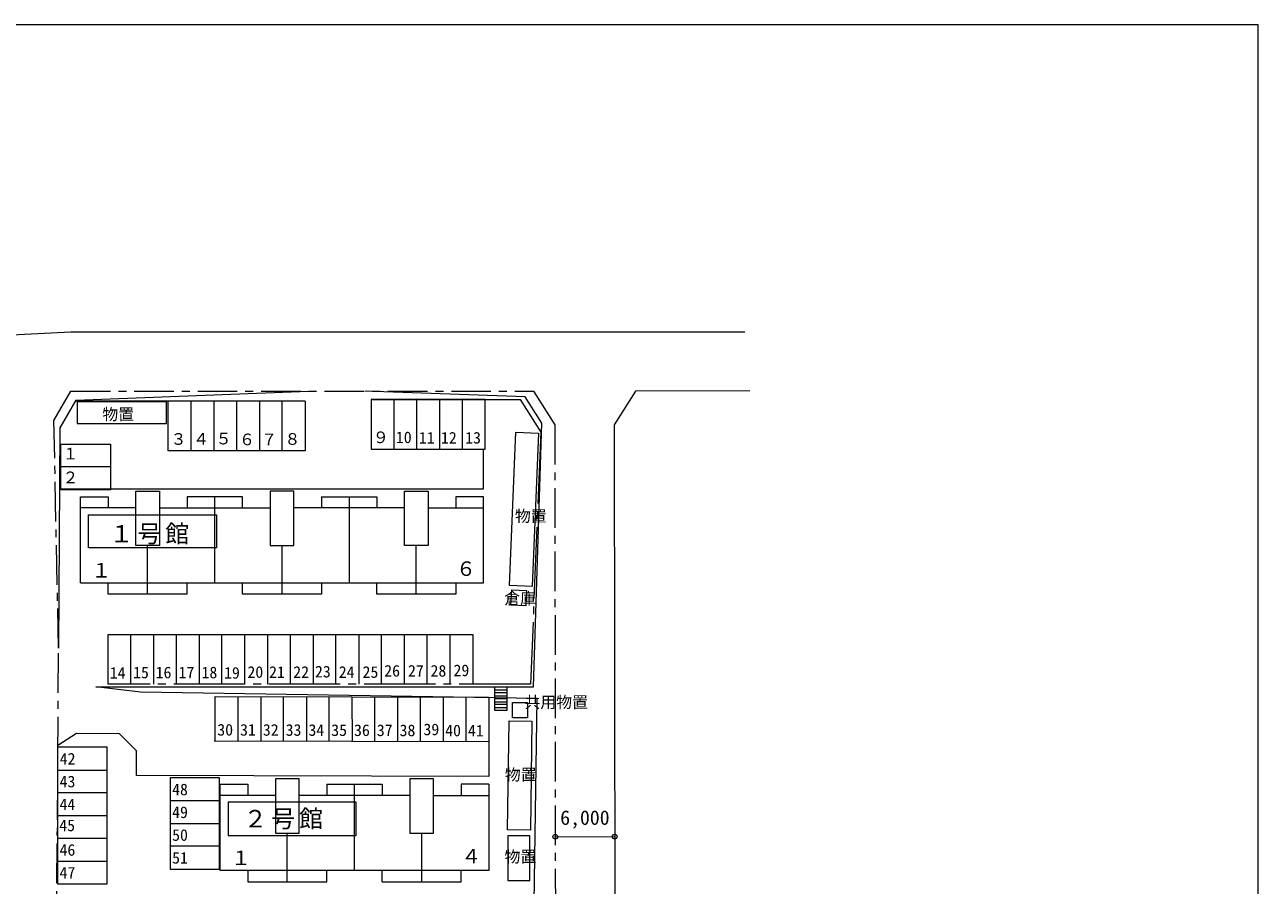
# Model space of a CAD drawing. Units: millimetres, scale not verified. Extents: x -221520 to 221760, y -156440 to 156200.
# Drawn here: x 97018 to 221520, y 69368 to 156200 of the extents above; entities that cross this region are included whole.
import ezdxf
from ezdxf.enums import TextEntityAlignment as Align

# ---------------------------------------------------------------- set-up
doc = ezdxf.new("R2010")
doc.units = ezdxf.units.MM
doc.header["$LTSCALE"] = 800
doc.header["$PDMODE"] = 32
doc.header["$PDSIZE"] = 480
doc.linetypes.add('CHAIN1', pattern=[8, 5, -1, 1, -1])
doc.linetypes.add('CHAIN2', pattern=[12, 9, -1, 1, -1])
for name, color, linetype, lineweight in [('1-1_ﾓﾙﾀﾙ\u3000浮き', 7, 'Continuous', 9), ('1-4_ｺﾝｸﾘｰﾄ\u3000欠損', 7, 'Continuous', 9), ('1-B_仕上ハッ', 3, 'CHAIN1', 9), ('1-F_図面枠', 7, 'Continuous', 9), ('F-0_枠\u3000太線', 7, 'Continuous', 9)]:
    doc.layers.add(name, color=color, linetype=linetype, lineweight=lineweight)
doc.styles.add('ＭＳ ゴシック', font='')
doc.styles.get('ＭＳ ゴシック').set_extended_font_data('MS Gothic')

msp = doc.modelspace()

# ---------------------------------------------------------------- linework, layer by layer
at = {"layer": '1-1_ﾓﾙﾀﾙ\u3000浮き'}
msp.add_line((150566.8, 74271.1), (156566.8, 74278.2), dxfattribs=at)
for points in [[(116387.6, 106757.1), (116387.6, 103420.5), (103453.1, 103420.5), (103453.1, 106757.1)], [(117551.3, 77742.7), (117551.3, 74406.1), (130485.8, 74406.1), (130485.8, 77742.7)]]:
    msp.add_lwpolyline(points, close=True, dxfattribs=at)
for p in [(150566.8, 74271.1), (156566.8, 74278.2)]:
    msp.add_point(p, dxfattribs=at)
at = {"layer": '1-4_ｺﾝｸﾘｰﾄ\u3000欠損'}
for p, q in [((102641.4, 99878.3), (102641.4, 108578.3)), ((116201.4, 99878.3), (116201.4, 108578.3)), ((126971.4, 108578.3), (126971.4, 107438.3)), ((129761.4, 108578.3), (129761.4, 99878.3)), ((108221.4, 107438.3), (102641.4, 107438.3)), ((110621.4, 107438.3), (121781.4, 107438.3)), ((135341.4, 107438.3), (124181.4, 107438.3)), ((137741.4, 107438.3), (143321.4, 107438.3)), ((109421.4, 98738.3), (109421.4, 103658.3)), ((122981.4, 103658.3), (122981.4, 98738.3)), ((136541.4, 98738.3), (136541.4, 103658.3)), ((113411.4, 98738.3), (113411.4, 99878.3)), ((113411.4, 98738.3), (105431.4, 98738.3)), ((105431.4, 89678.3), (105431.4, 94678.3)), ((127509.6, 79563.8), (127509.6, 78423.8)), ((130299.6, 70863.8), (130299.6, 79563.8)), ((143859.6, 79563.8), (143859.6, 70863.8)), ((122319.6, 78423.8), (116739.6, 78423.8)), ((135879.6, 78423.8), (124719.6, 78423.8)), ((138279.6, 78423.8), (143859.6, 78423.8)), ((123519.6, 69723.8), (123519.6, 74643.8)), ((137079.6, 74643.8), (137079.6, 69723.8)), ((133089.6, 69723.8), (133089.6, 70863.8))]:
    msp.add_line(p, q, dxfattribs=at)
for points in [[(102328.1, 115951.9), (111328.1, 115951.9), (111328.1, 118151.9), (102328.1, 118151.9)], [(145952.4, 99607.5), (146575.7, 115095), (148873.9, 115002.5), (148250.6, 99515)], [(108221.4, 103658.3), (108221.4, 109138.3), (110621.4, 109138.3), (110621.4, 103658.3)], [(124181.4, 109138.3), (121781.4, 109138.3), (121781.4, 103658.3), (124181.4, 103658.3)], [(135341.4, 109138.3), (137741.4, 109138.3), (137741.4, 103658.3), (135341.4, 103658.3)], [(145753.5, 74965.4), (145916.5, 85964.2), (148216.2, 85928), (148053.2, 74929.2)], [(124719.6, 80123.8), (122319.6, 80123.8), (122319.6, 74643.8), (124719.6, 74643.8)], [(138279.6, 80123.8), (135879.6, 80123.8), (135879.6, 74643.8), (138279.6, 74643.8)]]:
    msp.add_lwpolyline(points, close=True, dxfattribs=at)
for points in [[(102641.4, 108578.3), (105431.4, 108578.3), (105431.4, 107438.3)], [(102641.4, 99878.3), (143321.4, 99878.3), (143321.4, 108578.3), (140531.4, 108578.3), (140531.4, 107438.3)], [(118991.4, 107438.3), (118991.4, 108578.3), (113411.4, 108578.3), (113411.4, 107438.3)], [(126971.4, 108578.3), (132551.4, 108578.3), (132551.4, 107438.3)], [(126971.4, 99878.3), (126971.4, 98738.3), (118991.4, 98738.3), (118991.4, 99878.3)], [(140531.4, 99878.3), (140531.4, 98738.3), (132551.4, 98738.3), (132551.4, 99878.3)], [(143859.6, 70863.8), (116739.6, 70863.8), (116739.6, 79563.8), (119529.6, 79563.8), (119529.6, 78423.8)], [(127509.6, 79563.8), (133089.6, 79563.8), (133089.6, 78423.8)], [(143859.6, 79563.8), (141069.6, 79563.8), (141069.6, 78423.8)], [(119529.6, 70863.8), (119529.6, 69723.8), (127509.6, 69723.8), (127509.6, 70863.8)], [(133089.6, 69723.8), (141069.6, 69723.8), (141069.6, 70863.8)]]:
    msp.add_lwpolyline(points, dxfattribs=at)
at = {"layer": '1-B_仕上ハッ'}
msp.add_lwpolyline([(100230.2, 63178.3), (100443.9, 93281.8), (99967.4, 116276.9), (101678.4, 119215), (148378.4, 119215), (150517.3, 115835), (150669.5, -11864.9), (148348.8, -14485), (101650.1, -14134.7)], dxfattribs=at)
at = {"layer": '1-F_図面枠'}
for p, q in [((102195.8, 118315), (100576.2, 115533.7)), ((102195.8, 118315), (125678.4, 119215)), ((134289.5, 118370.8), (134289.5, 113370.8)), ((136589.5, 113370.8), (136589.5, 118370.8)), ((138889.5, 118370.8), (138889.5, 113370.8)), ((141189.5, 113370.8), (141189.5, 118370.8)), ((125314.4, 118215), (102137.5, 118215)), ((113814.4, 113215), (113814.4, 118215)), ((116114.4, 118215), (116114.4, 113215)), ((118414.4, 113215), (118414.4, 118215)), ((120714.4, 118215), (120714.4, 113215)), ((123014.4, 113215), (123014.4, 118215)), ((156517.3, 115842.1), (156751.4, -80596.4)), ((100576.2, 115533.7), (100443.9, 93281.8)), ((105683, 111574.5), (100683, 111574.5)), ((105431.4, 98738.3), (105431.4, 99878.3)), ((107731.4, 89678.3), (107731.4, 94678.3)), ((110031.4, 94678.3), (110031.4, 89678.3)), ((112331.4, 89678.3), (112331.4, 94678.3)), ((114631.4, 94678.3), (114631.4, 89678.3)), ((116931.4, 89678.3), (116931.4, 94678.3)), ((119231.4, 89678.3), (119231.4, 94678.3)), ((121531.4, 94678.3), (121531.4, 89678.3)), ((123831.4, 89678.3), (123831.4, 94678.3)), ((126131.4, 94678.3), (126131.4, 89678.3)), ((128431.4, 89678.3), (128431.4, 94678.3)), ((130731.4, 94678.3), (130731.4, 89678.3)), ((133031.4, 89678.3), (133031.4, 94678.3)), ((135331.4, 94678.3), (135331.4, 89678.3)), ((137631.4, 89678.3), (137631.4, 94678.3)), ((139931.4, 94678.3), (139931.4, 89678.3)), ((118555.3, 83918.5), (118550, 88418.6)), ((120850, 88411), (120855.3, 83911)), ((123155.3, 83903.5), (123150, 88403.5)), ((144468.5, 89078.3), (145668.5, 89078.3)), ((145668.5, 88778.3), (144468.5, 88778.3)), ((144468.5, 88478.3), (145668.5, 88478.3)), ((125450, 88396), (125455.3, 83896)), ((127755.4, 83888.5), (127750, 88388.5)), ((130050, 88381), (130055.4, 83880.9)), ((132355.4, 83873.4), (132350, 88373.5)), ((134650, 88365.9), (134655.4, 83865.9)), ((136955.4, 83858.4), (136950, 88358.4)), ((139250.1, 88350.9), (139255.4, 83850.9)), ((141550.1, 88343.4), (141555.4, 83843.4)), ((145668.5, 88178.3), (144468.5, 88178.3)), ((144468.5, 87878.3), (145668.5, 87878.3)), ((145668.6, 87597.5), (144470.8, 87597.5)), ((144473.2, 87304.9), (145667.7, 87304.9)), ((143835.4, 83835.9), (116154.6, 83926.4)), ((100334.4, 81002.7), (105334.4, 81002.7)), ((105334.4, 78702.7), (100334.4, 78702.7)), ((116696.9, 77904.1), (111696.9, 77904.1)), ((100334.4, 76402.7), (105334.4, 76402.7)), ((111696.9, 75604.1), (116696.9, 75604.1)), ((105334.4, 74102.7), (100334.4, 74102.7)), ((116696.9, 73304.1), (111696.9, 73304.1)), ((100334.4, 71802.7), (105334.4, 71802.7))]:
    msp.add_line(p, q, dxfattribs=at)
for points in [[(14682.6, 125215), (34411.2, 125215), (45154.2, 124715), (91654.2, 124715), (101678.4, 125215), (169708.1, 125215)], [(100230.1, 63178.3), (148376.8, 63020.9), (148750.2, 88219.9), (108712.6, 88850.7), (104216.2, 89378.3), (148360.8, 89378.3), (149223, 116010.2), (147542.6, 118665.7), (131378.4, 119215)], [(131989.5, 118378.3), (147016.1, 118378.3), (149093.3, 115095.9)], [(170185.7, 119254.7), (158648.1, 119227.3), (156517.2, 115842.1)], [(125314.4, 118215), (125314.4, 113215), (111514.4, 113215), (111514.4, 118215)], [(100539.6, 109378.3), (143321.4, 109378.3), (143321.4, 113370.8)], [(105431.4, 94678.3), (142231.4, 94678.3), (142231.4, 89678.3)], [(116255.3, 83926), (116250, 88426.1), (143850.1, 88335.9), (143859.6, 80335.8), (108291, 80452.1), (108291, 82949.3), (106593.3, 84659.9), (102233.5, 84692.5), (100374.3, 83478)], [(145668.5, 89378.3), (145668.5, 86993.2), (144468.5, 86993.2), (144468.5, 89378.3)]]:
    msp.add_lwpolyline(points, dxfattribs=at)
for points in [[(143489.5, 113370.8), (143489.5, 118370.8), (131989.5, 118370.8), (131989.5, 113370.8)], [(105683, 109274.5), (100683, 109274.5), (100683, 113874.5), (105683, 113874.5)], [(146168, 99189.7), (147666, 99111.1), (147584.8, 97563.3), (146086.9, 97641.8)], [(146264.4, 87811.8), (147764.4, 87811.8), (147764.4, 86261.8), (146264.4, 86261.8)], [(100334.4, 83302.7), (100334.4, 69502.7), (105334.4, 69502.7), (105334.4, 83302.7)], [(111696.9, 71004.1), (116696.9, 71004.1), (116696.9, 80204.1), (111696.9, 80204.1)], [(145788.4, 69845.2), (147988.4, 69845.2), (147988.4, 74345.2), (145788.4, 74345.2)]]:
    msp.add_lwpolyline(points, close=True, dxfattribs=at)
at = {"layer": '1-F_図面枠', "linetype": 'CHAIN2'}
msp.add_lwpolyline([(149093.3, 115095.9), (148070.4, 89678.3), (105431.4, 89678.3)], dxfattribs=at)
at = {"layer": 'F-0_枠\u3000太線', "color": 6, "lineweight": 13}
msp.add_lwpolyline([(-221520, 156200), (-221520, -156200), (221520, -156200), (221520, 156200)], close=True, dxfattribs=at)

# ---------------------------------------------------------------- texts
at = {"layer": '1-1_ﾓﾙﾀﾙ\u3000浮き', "color": 4, "style": 'ＭＳ ゴシック'}
msp.add_text('6,000', height=1466, rotation=0.068, dxfattribs=at).set_placement((151065.9, 75021.7), align=Align.BOTTOM_LEFT)
at = {"layer": '1-1_ﾓﾙﾀﾙ\u3000浮き', "color": 4, "char_height": 1760, "attachment_point": 7, "style": 'ＭＳ ゴシック'}
for s, insert in [('\\T1.17;１号館', (105588.1, 103761.3)), ('\\T1.17;２号館', (119102.6, 75017.5))]:
    msp.add_mtext(s, dxfattribs=dict(at, insert=insert))
at = {"layer": '1-4_ｺﾝｸﾘｰﾄ\u3000欠損', "color": 4, "style": 'ＭＳ ゴシック'}
for s, height, p in [('物置', 1173, (104861.4, 115953.6)), ('物置', 1173, (146496.8, 105686.6)), ('１', 1466, (103758.3, 99982.8)), ('６', 1466, (140548.5, 100145.5)), ('物置', 1173, (145477.5, 79595.8)), ('１', 1466, (117856.5, 70968.3)), ('４', 1466, (141086.6, 71131.1))]:
    msp.add_text(s, height=height, dxfattribs=at).set_placement(p, align=Align.BOTTOM_LEFT)
at = {"layer": '1-F_図面枠', "color": 4, "style": 'ＭＳ ゴシック'}
for s, p in [('３', (111748.9, 113460.7)), ('４', (114022.2, 113460.7)), ('５', (116295.6, 113502.8)), ('６', (118653.1, 113418.6)), ('７', (120884.4, 113418.6)), ('８', (123241.9, 113460.7)), ('９', (132166.9, 113629.1)), ('10', (134482.4, 113629.1)), ('11', (136797.8, 113587)), ('12', (139029.1, 113587)), ('13', (141470.8, 113587)), ('１', (100845.2, 111987.2)), ('２', (100845.2, 109587.6)), ('倉庫', (145417.9, 97370.9)), ('14', (105602.4, 89864.2)), ('15', (107960, 89906.3)), ('16', (110233.3, 89906.3)), ('17', (112548.8, 89906.3)), ('18', (114864.2, 89906.3)), ('19', (117137.6, 89864.2)), ('20', (119495.1, 89948.4)), ('21', (121684.3, 89948.4)), ('22', (124126, 89948.4)), ('23', (126315.2, 89990.5)), ('24', (128714.8, 89948.4)), ('25', (131114.5, 89948.4)), ('26', (133303.6, 90074.7)), ('27', (135703.3, 90074.7)), ('28', (137976.6, 90074.7)), ('29', (140292.1, 90116.8)), ('共用物置', (147460.5, 86916.2)), ('30', (116455.3, 84126)), ('31', (118755.3, 84118.5)), ('32', (121055.3, 84111)), ('33', (123355.3, 84103.5)), ('34', (125655.3, 84096)), ('35', (127955.3, 84088.5)), ('36', (130255.4, 84080.9)), ('37', (132555.4, 84073.4)), ('38', (134855.4, 84065.9)), ('39', (137260.9, 84159.7)), ('40', (139455.4, 84050.9)), ('41', (141755.4, 84043.4)), ('42', (100556.7, 81202.7)), ('43', (100540.4, 78902.7)), ('48', (111896.9, 78104.1)), ('44', (100534.4, 76602.7)), ('49', (111896.9, 75804.1)), ('45', (100509, 74478.2)), ('50', (111896.9, 73504.1)), ('46', (100534.4, 72002.7)), ('51', (111896.9, 71204.1)), ('物置', (145445.8, 71320.3)), ('47', (100534.4, 69702.7))]:
    msp.add_text(s, height=1173, dxfattribs=at).set_placement(p, align=Align.BOTTOM_LEFT)

doc.saveas('drawing.dxf')
